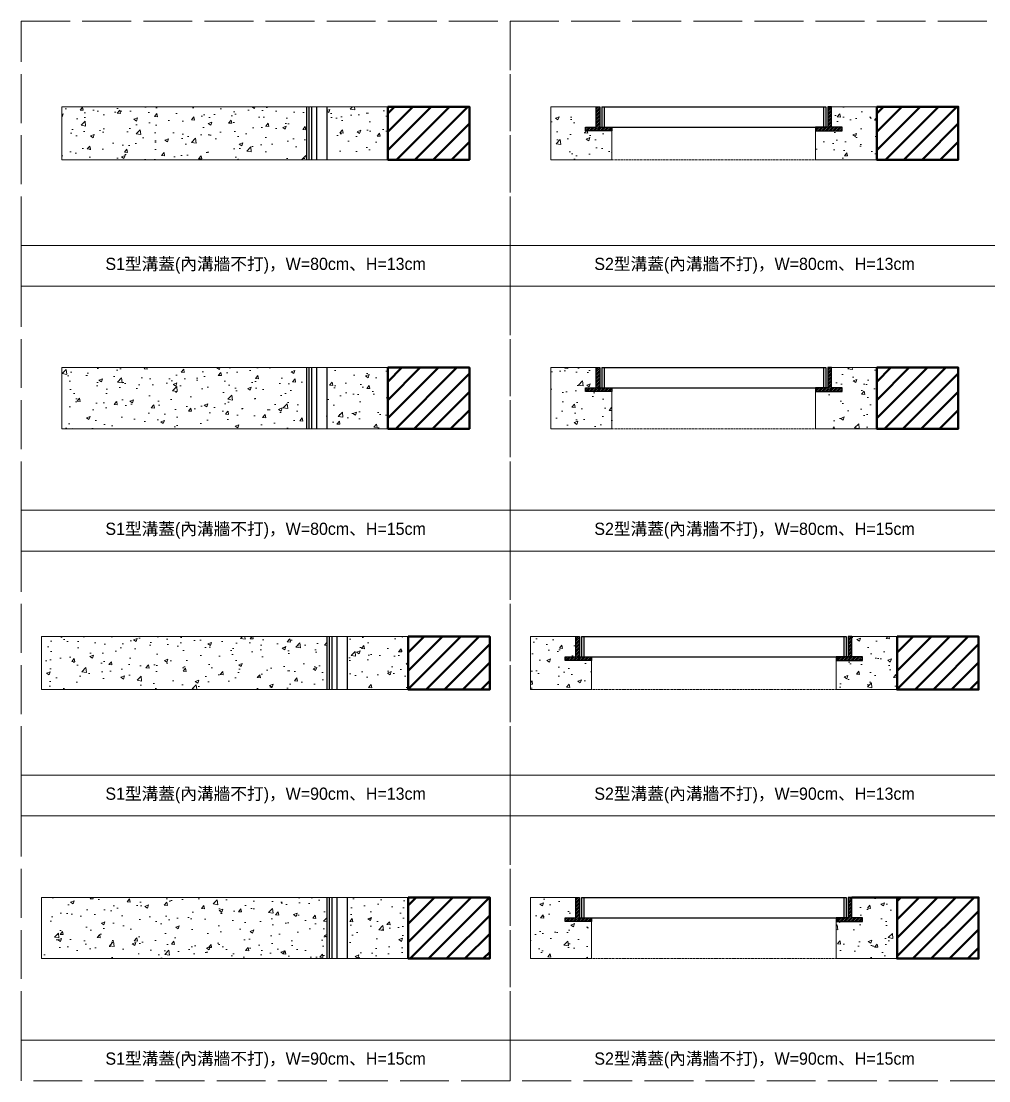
# Model space of a CAD drawing. Extents: x -8520 to 1950, y -2159 to 466.
# Drawn here: x 304.7 to 542.2, y -1047 to -787 of the extents above; entities that cross this region are included whole.
import ezdxf

# ---------------------------------------------------------------- set-up
doc = ezdxf.new("R2010")
doc.units = 0
doc.header["$MEASUREMENT"] = 0
doc.linetypes.add('ACAD_ISO02W100', pattern=[15, 12, -3])
doc.linetypes.add('HIDDEN', pattern=[0.375, 0.25, -0.125])
for name, color, linetype, lineweight in [('一、3.基本-變更', 1, 'Continuous', 50), ('二、1.繪圖-既有設施', 8, 'Continuous', 20), ('二、6.繪圖-其他施作項目', 35, 'Continuous', 30)]:
    doc.layers.add(name, color=color, linetype=linetype, lineweight=lineweight)
doc.layers.add('一、4.基本-隱藏', color=9, linetype='ACAD_ISO02W100', lineweight=20, plot=False)
doc.layers.add('三、3.文字-註解文字', color=2, linetype='Continuous')
doc.styles.add('註解文字', font='MS PGothic.ttf', dxfattribs={"height": 3})

msp = doc.modelspace()

# ---------------------------------------------------------------- hatches: boundary and pattern name
at = {"layer": '一、3.基本-變更'}
h = msp.add_hatch(dxfattribs=at)
h.set_pattern_fill('ANSI31', color=256)
h.set_pattern_definition([(45, (1440.7594, -1335.1685), (-2.245064, 2.245064), [])])
h.paths.add_polyline_path([(394.723, -821), (414.723, -821), (414.723, -808), (394.723, -808)])
h = msp.add_hatch(dxfattribs=at)
h.set_pattern_fill('ANSI31', color=256)
h.set_pattern_definition([(45, (1560.7594, -1335.1685), (-2.245064, 2.245064), [])])
h.paths.add_polyline_path([(514.723, -821), (534.723, -821), (534.723, -808), (514.723, -808)])
h = msp.add_hatch(dxfattribs=at)
h.set_pattern_fill('ANSI31', color=256)
h.set_pattern_definition([(45, (1668.3286, -1299.1292), (-2.245064, 2.245064), [])])
h.paths.add_polyline_path([(394.723, -887), (414.723, -887), (414.723, -872), (394.723, -872)])
h = msp.add_hatch(dxfattribs=at)
h.set_pattern_fill('ANSI31', color=256)
h.set_pattern_definition([(45, (1788.3286, -1299.1292), (-2.245064, 2.245064), [])])
h.paths.add_polyline_path([(514.723, -887), (534.723, -887), (534.723, -872), (514.723, -872)])
h = msp.add_hatch(dxfattribs=at)
h.set_pattern_fill('ANSI31', color=256)
h.set_pattern_definition([(45, (1210.7012, -1172.6553), (-2.245064, 2.245064), [])])
h.paths.add_polyline_path([(399.723, -938), (399.723, -951), (419.723, -951), (419.723, -938)])
h = msp.add_hatch(dxfattribs=at)
h.set_pattern_fill('ANSI31', color=256)
h.set_pattern_definition([(45, (1330.7012, -1172.6553), (-2.245064, 2.245064), [])])
h.paths.add_polyline_path([(519.723, -938), (519.723, -951), (539.723, -951), (539.723, -938)])
h = msp.add_hatch(dxfattribs=at)
h.set_pattern_fill('ANSI31', color=256)
h.set_pattern_definition([(45, (1297.1653, -1238.0457), (-2.245064, 2.245064), [])])
h.paths.add_polyline_path([(399.723, -1017), (419.723, -1017), (419.723, -1002), (399.723, -1002)])
h = msp.add_hatch(dxfattribs=at)
h.set_pattern_fill('ANSI31', color=256)
h.set_pattern_definition([(45, (1417.1653, -1196.5736), (-2.245064, 2.245064), [])])
h.paths.add_polyline_path([(519.723, -1002), (519.723, -1017), (539.723, -1017), (539.723, -1002)])
at = {"layer": '二、1.繪圖-既有設施'}
h = msp.add_hatch(dxfattribs=at)
h.set_pattern_fill('AR-CONC', color=256, scale=0.05)
h.set_pattern_definition([(50, (1440.7594, -1301.679), (9.109233, -0.796954), [0.9525, -10.4775]), (355, (1440.759, -1301.679), (-1.76217, 9.55284), [0.762, -8.38203]), (100.45144, (1441.5185, -1301.745), (7.34706, 8.75589), [0.8095, -8.90451]), (46.1842, (1440.759, -1299.139), (13.55395, -2.10212), [1.42875, -15.71625]), (96.6356, (1441.889, -1299.314), (11.8702, 12.3713), [1.21425, -13.35678]), (351.1842, (1440.76, -1299.139), (11.8702, 12.3713), [1.143, -12.57299]), (21, (1442.0294, -1299.774), (7.58072, -5.11326), [0.9525, -10.4775]), (326, (1442.029, -1299.774), (3.0901, 9.2094), [0.762, -8.382]), (71.45144, (1442.661, -1300.2), (10.67082, 4.09614), [0.8095, -8.9045]), (37.5, (1440.7594, -1301.679), (0.15443, 4.227752), [0, -8.2804, 0, -8.509, 0, -8.41375]), (7.5, (1440.7594, -1301.679), (3.340983, 5.009029), [0, -4.8514, 0, -8.0899, 0, -3.20675]), (327.5, (1437.9273, -1301.679), (6.77953, -0.286437), [0, -3.175, 0, -9.906, 0, -13.1445]), (317.5, (1436.6573, -1301.679), (7.40646, 1.271325), [0, -4.1275, 0, -6.5786, 0, -9.3345])])
h.paths.add_polyline_path([(314.723, -808), (314.723, -821), (374.723, -821), (374.723, -808)])
h.paths.add_polyline_path([(394.723, -821), (394.723, -808), (379.723, -808), (379.723, -821)])
h = msp.add_hatch(dxfattribs=at)
h.set_pattern_fill('AR-CONC', color=256, scale=0.05)
h.set_pattern_definition([(50, (1560.7594, -1335.1685), (9.109233, -0.796954), [0.9525, -10.4775]), (355, (1560.759, -1335.169), (-1.76217, 9.55284), [0.762, -8.38203]), (100.45144, (1561.5185, -1335.235), (7.34706, 8.75589), [0.8095, -8.90451]), (46.1842, (1560.759, -1332.629), (13.55395, -2.10212), [1.42875, -15.71625]), (96.6356, (1561.889, -1332.804), (11.8702, 12.3713), [1.21425, -13.35678]), (351.1842, (1560.76, -1332.629), (11.8702, 12.3713), [1.143, -12.57299]), (21, (1562.0294, -1333.2635), (7.58072, -5.11326), [0.9525, -10.4775]), (326, (1562.029, -1333.264), (3.0901, 9.2094), [0.762, -8.382]), (71.45144, (1562.661, -1333.69), (10.67082, 4.09614), [0.8095, -8.9045]), (37.5, (1560.7594, -1335.1685), (0.15443, 4.227752), [0, -8.2804, 0, -8.509, 0, -8.41375]), (7.5, (1560.7594, -1335.1685), (3.340983, 5.009029), [0, -4.8514, 0, -8.0899, 0, -3.20675]), (327.5, (1557.9273, -1335.1685), (6.77953, -0.286437), [0, -3.175, 0, -9.906, 0, -13.1445]), (317.5, (1556.6573, -1335.1685), (7.40646, 1.271325), [0, -4.1275, 0, -6.5786, 0, -9.3345])])
h.paths.add_polyline_path([(434.723, -821), (449.723, -821), (449.723, -813.9), (443.223, -813.9), (443.223, -813), (445.823, -813), (445.823, -808), (434.723, -808)])
h.paths.add_polyline_path([(514.723, -808), (503.623, -808), (503.623, -813), (506.223, -813), (506.223, -813.9), (499.723, -813.9), (499.723, -821), (514.723, -821)])
h = msp.add_hatch(dxfattribs=at)
h.set_pattern_fill('AR-CONC', color=256, scale=0.05)
h.set_pattern_definition([(50, (1668.3286, -1299.129), (9.109233, -0.796954), [0.9525, -10.4775]), (355, (1668.329, -1299.129), (-1.76217, 9.55284), [0.762, -8.38203]), (100.45144, (1669.088, -1299.196), (7.34706, 8.75589), [0.8095, -8.90451]), (46.1842, (1668.329, -1296.589), (13.55395, -2.10212), [1.42875, -15.71625]), (96.6356, (1669.458, -1296.764), (11.87021, 12.37131), [1.21425, -13.35678]), (351.1842, (1668.329, -1296.589), (11.8702, 12.3713), [1.143, -12.57299]), (21, (1669.5986, -1297.224), (7.58072, -5.11326), [0.9525, -10.4775]), (326, (1669.599, -1297.224), (3.0901, 9.2094), [0.762, -8.382]), (71.45144, (1670.23, -1297.65), (10.67082, 4.09614), [0.8095, -8.904497]), (37.5, (1668.3286, -1299.1292), (0.15443, 4.227752), [0, -8.2804, 0, -8.509, 0, -8.41375]), (7.5, (1668.3286, -1299.129), (3.340983, 5.009029), [0, -4.8514, 0, -8.0899, 0, -3.20675]), (327.5, (1665.4965, -1299.1292), (6.77953, -0.286437), [0, -3.175, 0, -9.906, 0, -13.1445]), (317.5, (1664.2265, -1299.129), (7.40646, 1.271325), [0, -4.1275, 0, -6.5786, 0, -9.3345])])
h.paths.add_polyline_path([(374.723, -887), (374.723, -872), (314.723, -872), (314.723, -887)])
h.paths.add_polyline_path([(379.723, -887), (394.723, -887), (394.723, -872), (379.723, -872)])
h = msp.add_hatch(dxfattribs=at)
h.set_pattern_fill('AR-CONC', color=256, scale=0.05)
h.set_pattern_definition([(50, (1788.3286, -1244.05), (9.109233, -0.796954), [0.9525, -10.4775]), (355, (1788.329, -1244.05), (-1.76217, 9.55284), [0.762, -8.38203]), (100.45144, (1789.088, -1244.116), (7.34706, 8.75589), [0.8095, -8.90451]), (46.1842, (1788.329, -1241.51), (13.55395, -2.10212), [1.42875, -15.71625]), (96.6356, (1789.458, -1241.685), (11.87021, 12.37131), [1.21425, -13.35678]), (351.1842, (1788.329, -1241.51), (11.8702, 12.3713), [1.143, -12.57299]), (21, (1789.5986, -1242.145), (7.58072, -5.11326), [0.9525, -10.4775]), (326, (1789.599, -1242.145), (3.0901, 9.2094), [0.762, -8.382]), (71.45144, (1790.23, -1242.571), (10.67082, 4.09614), [0.8095, -8.904497]), (37.5, (1788.3286, -1244.05), (0.15443, 4.227752), [0, -8.2804, 0, -8.509, 0, -8.41375]), (7.5, (1788.3286, -1244.05), (3.340983, 5.009029), [0, -4.8514, 0, -8.0899, 0, -3.20675]), (327.5, (1785.4965, -1244.05), (6.77953, -0.286437), [0, -3.175, 0, -9.906, 0, -13.1445]), (317.5, (1784.2265, -1244.05), (7.40646, 1.271325), [0, -4.1275, 0, -6.5786, 0, -9.3345])])
h.paths.add_polyline_path([(443.223, -877), (445.823, -877), (445.823, -872), (434.723, -872), (434.723, -887), (449.723, -887), (449.723, -877.9), (443.223, -877.9)])
h.paths.add_polyline_path([(514.723, -872), (503.623, -872), (503.623, -877), (506.223, -877), (506.223, -877.9), (499.723, -877.9), (499.723, -887), (514.723, -887)])
h = msp.add_hatch(dxfattribs=at)
h.set_pattern_fill('AR-CONC', color=256, scale=0.05)
h.set_pattern_definition([(50, (1210.701, -1172.655), (9.109233, -0.796954), [0.9525, -10.4775]), (355, (1210.701, -1172.655), (-1.76217, 9.55284), [0.762, -8.38203]), (100.4514, (1211.46, -1172.722), (7.34706, 8.75589), [0.8095, -8.90451]), (46.1842, (1210.701, -1170.115), (13.55395, -2.10212), [1.42875, -15.71625]), (96.6356, (1211.831, -1170.29), (11.8702, 12.3713), [1.21425, -13.35678]), (351.1842, (1210.701, -1170.115), (11.8702, 12.3713), [1.143, -12.57299]), (21, (1211.971, -1170.75), (7.58072, -5.11326), [0.9525, -10.4775]), (326, (1211.971, -1170.75), (3.0901, 9.2094), [0.762, -8.382]), (71.4514, (1212.603, -1171.176), (10.67082, 4.09614), [0.8095, -8.9045]), (37.5, (1210.7012, -1172.6553), (0.15443, 4.227752), [0, -8.2804, 0, -8.509, 0, -8.41375]), (7.5, (1210.7012, -1172.6553), (3.340983, 5.009029), [0, -4.8514, 0, -8.0899, 0, -3.20675]), (327.5, (1207.869, -1172.6553), (6.77953, -0.286437), [0, -3.175, 0, -9.906, 0, -13.1445]), (317.5, (1206.599, -1172.655), (7.40646, 1.271325), [0, -4.1275, 0, -6.5786, 0, -9.3345])])
h.paths.add_polyline_path([(309.723, -938), (309.723, -951), (379.723, -951), (379.723, -938)])
h.paths.add_polyline_path([(384.723, -938), (384.723, -951), (399.723, -951), (399.723, -938)])
h = msp.add_hatch(dxfattribs=at)
h.set_pattern_fill('AR-CONC', color=256, scale=0.05)
h.set_pattern_definition([(50, (1330.701, -1122.461), (9.109233, -0.796954), [0.9525, -10.4775]), (355, (1330.701, -1122.461), (-1.76217, 9.55284), [0.762, -8.38203]), (100.4514, (1331.46, -1122.527), (7.34706, 8.75589), [0.8095, -8.90451]), (46.1842, (1330.701, -1119.921), (13.55395, -2.10212), [1.42875, -15.71625]), (96.6356, (1331.831, -1120.096), (11.8702, 12.3713), [1.21425, -13.35678]), (351.1842, (1330.701, -1119.921), (11.8702, 12.3713), [1.143, -12.57299]), (21, (1331.971, -1120.556), (7.58072, -5.11326), [0.9525, -10.4775]), (326, (1331.971, -1120.556), (3.0901, 9.2094), [0.762, -8.382]), (71.4514, (1332.603, -1120.982), (10.67082, 4.09614), [0.8095, -8.9045]), (37.5, (1330.7012, -1122.4608), (0.15443, 4.227752), [0, -8.2804, 0, -8.509, 0, -8.41375]), (7.5, (1330.7012, -1122.4608), (3.340983, 5.009029), [0, -4.8514, 0, -8.0899, 0, -3.20675]), (327.5, (1327.869, -1122.4608), (6.77953, -0.286437), [0, -3.175, 0, -9.906, 0, -13.1445]), (317.5, (1326.599, -1122.461), (7.40646, 1.271325), [0, -4.1275, 0, -6.5786, 0, -9.3345])])
h.paths.add_polyline_path([(438.223, -943), (440.823, -943), (440.823, -938), (429.723, -938), (429.723, -951), (444.723, -951), (444.723, -943.9), (438.223, -943.9)])
h.paths.add_polyline_path([(511.223, -943.9), (504.723, -943.9), (504.723, -951), (519.723, -951), (519.723, -938), (508.623, -938), (508.623, -943), (511.223, -943)])
h = msp.add_hatch(dxfattribs=at)
h.set_pattern_fill('AR-CONC', color=256, scale=0.05)
h.set_pattern_definition([(50, (1297.165, -1238.046), (9.109233, -0.796954), [0.9525, -10.4775]), (355, (1297.165, -1238.046), (-1.76217, 9.55284), [0.762, -8.38203]), (100.4514, (1297.924, -1238.112), (7.34706, 8.75589), [0.8095, -8.90451]), (46.1842, (1297.165, -1235.506), (13.55395, -2.10212), [1.42875, -15.71625]), (96.6356, (1298.295, -1235.681), (11.8702, 12.3713), [1.21425, -13.35678]), (351.1842, (1297.165, -1235.506), (11.8702, 12.3713), [1.143, -12.57299]), (21, (1298.435, -1236.141), (7.58072, -5.11326), [0.9525, -10.4775]), (326, (1298.435, -1236.141), (3.0901, 9.2094), [0.762, -8.382]), (71.4514, (1299.067, -1236.567), (10.67082, 4.09614), [0.8095, -8.9045]), (37.5, (1297.1653, -1238.0457), (0.15443, 4.227752), [0, -8.2804, 0, -8.509, 0, -8.41375]), (7.5, (1297.1653, -1238.0457), (3.340983, 5.009029), [0, -4.8514, 0, -8.0899, 0, -3.20675]), (327.5, (1294.3332, -1238.0457), (6.77953, -0.286437), [0, -3.175, 0, -9.906, 0, -13.1445]), (317.5, (1293.063, -1238.046), (7.40646, 1.271325), [0, -4.1275, 0, -6.5786, 0, -9.3345])])
h.paths.add_polyline_path([(379.723, -1017), (379.723, -1002), (309.723, -1002), (309.723, -1017)])
h.paths.add_polyline_path([(399.723, -1002), (384.723, -1002), (384.723, -1017), (399.723, -1017)])
h = msp.add_hatch(dxfattribs=at)
h.set_pattern_fill('AR-CONC', color=256, scale=0.05)
h.set_pattern_definition([(50, (1417.165, -1196.5736), (9.109233, -0.796954), [0.9525, -10.4775]), (355, (1417.165, -1196.574), (-1.76217, 9.55284), [0.762, -8.38203]), (100.4514, (1417.924, -1196.64), (7.34706, 8.75589), [0.8095, -8.90451]), (46.1842, (1417.165, -1194.034), (13.55395, -2.10212), [1.42875, -15.71625]), (96.6356, (1418.295, -1194.209), (11.8702, 12.3713), [1.21425, -13.35678]), (351.1842, (1417.165, -1194.034), (11.8702, 12.3713), [1.143, -12.57299]), (21, (1418.435, -1194.6686), (7.58072, -5.11326), [0.9525, -10.4775]), (326, (1418.435, -1194.669), (3.0901, 9.2094), [0.762, -8.382]), (71.4514, (1419.067, -1195.095), (10.67082, 4.09614), [0.8095, -8.9045]), (37.5, (1417.1653, -1196.5736), (0.15443, 4.227752), [0, -8.2804, 0, -8.509, 0, -8.41375]), (7.5, (1417.1653, -1196.5736), (3.340983, 5.009029), [0, -4.8514, 0, -8.0899, 0, -3.20675]), (327.5, (1414.3332, -1196.5736), (6.77953, -0.286437), [0, -3.175, 0, -9.906, 0, -13.1445]), (317.5, (1413.063, -1196.5736), (7.40646, 1.271325), [0, -4.1275, 0, -6.5786, 0, -9.3345])])
h.paths.add_polyline_path([(438.223, -1007), (440.823, -1007), (440.823, -1002), (429.723, -1002), (429.723, -1017), (444.723, -1017), (444.723, -1007.9), (438.223, -1007.9)])
h.paths.add_polyline_path([(519.723, -1002), (508.623, -1002), (508.623, -1007), (511.223, -1007), (511.223, -1007.9), (504.723, -1007.9), (504.723, -1017), (519.723, -1017)])
at = {"layer": '二、6.繪圖-其他施作項目'}
h = msp.add_hatch(dxfattribs=at)
h.set_pattern_fill('ANSI31', color=256, scale=0.1)
h.set_pattern_definition([(45, (1674.55755, -1828.52732), (-0.2245064, 0.2245064), [])])
h.paths.add_polyline_path([(446.723, -808), (445.823, -808), (445.823, -813), (443.223, -813), (443.223, -813.9), (449.723, -813.9), (449.723, -813), (446.723, -813)])
h.paths.add_polyline_path([(502.723, -813), (499.723, -813), (499.723, -813.9), (506.223, -813.9), (506.223, -813), (503.623, -813), (503.623, -808), (502.723, -808)])
h = msp.add_hatch(dxfattribs=at)
h.set_pattern_fill('ANSI31', color=256, scale=0.1)
h.set_pattern_definition([(45, (1674.55755, -1892.52732), (-0.2245064, 0.2245064), [])])
h.paths.add_polyline_path([(446.723, -872), (445.823, -872), (445.823, -877), (443.223, -877), (443.223, -877.9), (449.723, -877.9), (449.723, -877), (446.723, -877)])
h.paths.add_polyline_path([(502.723, -877), (499.723, -877), (499.723, -877.9), (506.223, -877.9), (506.223, -877), (503.623, -877), (503.623, -872), (502.723, -872)])
h = msp.add_hatch(dxfattribs=at)
h.set_pattern_fill('ANSI31', color=256, scale=0.1)
h.set_pattern_definition([(45, (1669.55755, -1933.46255), (-0.2245064, 0.2245064), [])])
h.paths.add_polyline_path([(441.723, -938), (440.823, -938), (440.823, -943), (438.223, -943), (438.223, -943.9), (444.723, -943.9), (444.723, -943), (441.723, -943)])
h.paths.add_polyline_path([(507.723, -943), (504.723, -943), (504.723, -943.9), (511.223, -943.9), (511.223, -943), (508.623, -943), (508.623, -938), (507.723, -938)])
h = msp.add_hatch(dxfattribs=at)
h.set_pattern_fill('ANSI31', color=256, scale=0.1)
h.set_pattern_definition([(45, (1669.55755, -1997.46255), (-0.2245064, 0.2245064), [])])
h.paths.add_polyline_path([(441.723, -1002), (440.823, -1002), (440.823, -1007), (438.223, -1007), (438.223, -1007.9), (444.723, -1007.9), (444.723, -1007), (441.723, -1007)])
h.paths.add_polyline_path([(507.723, -1007), (504.723, -1007), (504.723, -1007.9), (511.223, -1007.9), (511.223, -1007), (508.623, -1007), (508.623, -1002), (507.723, -1002)])

# ---------------------------------------------------------------- linework, layer by layer
at = {"layer": '一、3.基本-變更'}
for points in [[(394.723, -808), (414.723, -808), (414.723, -821), (394.723, -821)], [(514.723, -808), (534.723, -808), (534.723, -821), (514.723, -821)], [(394.723, -872), (414.723, -872), (414.723, -887), (394.723, -887)], [(514.723, -872), (534.723, -872), (534.723, -887), (514.723, -887)], [(399.723, -938), (419.723, -938), (419.723, -951), (399.723, -951)], [(519.723, -938), (539.723, -938), (539.723, -951), (519.723, -951)], [(399.723, -1002), (419.723, -1002), (419.723, -1017), (399.723, -1017)], [(519.723, -1002), (539.723, -1002), (539.723, -1017), (519.723, -1017)]]:
    msp.add_lwpolyline(points, close=True, dxfattribs=at)
msp.add_lwpolyline([(508.623, -1002), (519.723, -1002)], dxfattribs=at)
at = {"layer": '一、4.基本-隱藏'}
for points in [[(304.723, -787), (424.723, -787), (424.723, -842), (304.723, -842)], [(424.723, -787), (544.723, -787), (544.723, -842), (424.723, -842)], [(304.723, -842), (424.723, -842), (424.723, -852), (304.723, -852)], [(424.723, -842), (544.723, -842), (544.723, -852), (424.723, -852)], [(304.723, -852), (424.723, -852), (424.723, -907), (304.723, -907)], [(424.723, -852), (544.723, -852), (544.723, -907), (424.723, -907)], [(304.723, -907), (424.723, -907), (424.723, -917), (304.723, -917)], [(424.723, -907), (544.723, -907), (544.723, -917), (424.723, -917)], [(304.723, -917), (424.723, -917), (424.723, -972), (304.723, -972)], [(424.723, -917), (544.723, -917), (544.723, -972), (424.723, -972)], [(304.723, -972), (424.723, -972), (424.723, -982), (304.723, -982)], [(424.723, -972), (544.723, -972), (544.723, -982), (424.723, -982)], [(304.723, -982), (424.723, -982), (424.723, -1037), (304.723, -1037)], [(424.723, -982), (544.723, -982), (544.723, -1037), (424.723, -1037)], [(304.723, -1037), (424.723, -1037), (424.723, -1047), (304.723, -1047)], [(424.723, -1037), (544.723, -1037), (544.723, -1047), (424.723, -1047)]]:
    msp.add_lwpolyline(points, close=True, dxfattribs=at)
at = {"layer": '二、1.繪圖-既有設施'}
for points in [[(314.723, -808), (394.723, -808)], [(314.723, -808), (314.723, -821)], [(394.723, -808), (394.723, -821)], [(434.723, -808), (445.823, -808)], [(434.723, -808), (434.723, -821)], [(503.623, -808), (514.723, -808)], [(514.723, -808), (514.723, -821)], [(449.723, -813), (449.723, -821)], [(499.723, -813), (499.723, -821)], [(314.723, -821), (394.723, -821)], [(434.723, -821), (449.723, -821)], [(499.723, -821), (514.723, -821)], [(314.723, -872), (394.723, -872)], [(314.723, -872), (314.723, -887)], [(394.723, -872), (394.723, -887)], [(434.723, -872), (445.823, -872)], [(434.723, -872), (434.723, -887)], [(503.623, -872), (514.723, -872)], [(514.723, -872), (514.723, -887)], [(449.723, -877), (449.723, -887)], [(499.723, -877), (499.723, -887)], [(314.723, -887), (394.723, -887)], [(434.723, -887), (449.723, -887)], [(499.723, -887), (514.723, -887)], [(309.723, -938), (399.723, -938)], [(309.723, -938), (309.723, -951)], [(399.723, -938), (399.723, -951)], [(429.723, -938), (440.823, -938)], [(429.723, -938), (429.723, -951)], [(508.623, -938), (519.723, -938)], [(519.723, -938), (519.723, -951)], [(444.723, -943), (444.723, -951)], [(504.723, -943), (504.723, -951)], [(309.723, -951), (399.723, -951)], [(429.723, -951), (444.723, -951)], [(504.723, -951), (519.723, -951)], [(309.723, -1002), (399.723, -1002)], [(309.723, -1002), (309.723, -1017)], [(399.723, -1002), (399.723, -1017)], [(429.723, -1002), (440.823, -1002)], [(429.723, -1002), (429.723, -1017)], [(519.723, -1002), (519.723, -1017)], [(444.723, -1007), (444.723, -1017)], [(504.723, -1007), (504.723, -1017)], [(309.723, -1017), (399.723, -1017)], [(429.723, -1017), (444.723, -1017)], [(504.723, -1017), (519.723, -1017)]]:
    msp.add_lwpolyline(points, dxfattribs=at)
at = {"layer": '二、1.繪圖-既有設施', "linetype": 'HIDDEN'}
for points in [[(449.723, -821), (499.723, -821)], [(449.723, -887), (499.723, -887)], [(444.723, -951), (504.723, -951)], [(444.723, -1017), (504.723, -1017)]]:
    msp.add_lwpolyline(points, dxfattribs=at)
at = {"layer": '二、6.繪圖-其他施作項目'}
for points in [[(374.723, -808), (374.723, -821)], [(375.348, -808), (375.348, -821)], [(375.973, -808), (375.973, -821)], [(377.223, -808), (377.223, -821)], [(379.723, -808), (379.723, -821)], [(447.223, -808), (447.223, -813)], [(447.223, -808), (502.223, -808)], [(447.823, -808), (447.823, -813)], [(501.623, -808), (501.623, -813)], [(502.223, -808), (502.223, -813)], [(447.223, -813), (502.223, -813)], [(374.723, -872), (374.723, -887)], [(375.348, -872), (375.348, -887)], [(375.973, -872), (375.973, -887)], [(377.223, -872), (377.223, -887)], [(379.723, -872), (379.723, -887)], [(447.223, -872), (447.223, -877)], [(447.223, -872), (502.223, -872)], [(447.823, -872), (447.823, -877)], [(501.623, -872), (501.623, -877)], [(502.223, -872), (502.223, -877)], [(447.223, -877), (502.223, -877)], [(379.723, -938), (379.723, -951)], [(380.348, -938), (380.348, -951)], [(380.973, -938), (380.973, -951)], [(382.223, -938), (382.223, -951)], [(384.723, -938), (384.723, -951)], [(442.223, -938), (442.223, -943)], [(442.223, -938), (507.223, -938)], [(442.823, -938), (442.823, -943)], [(506.623, -938), (506.623, -943)], [(507.223, -938), (507.223, -943)], [(442.223, -943), (507.223, -943)], [(379.723, -1002), (379.723, -1017)], [(380.348, -1002), (380.348, -1017)], [(380.973, -1002), (380.973, -1017)], [(382.223, -1002), (382.223, -1017)], [(384.723, -1002), (384.723, -1017)], [(442.223, -1002), (442.223, -1007)], [(442.223, -1002), (507.223, -1002)], [(442.823, -1002), (442.823, -1007)], [(506.623, -1002), (506.623, -1007)], [(507.223, -1002), (507.223, -1007)], [(442.223, -1007), (507.223, -1007)]]:
    msp.add_lwpolyline(points, dxfattribs=at)
for points in [[(443.223, -813), (445.823, -813), (445.823, -808), (446.723, -808), (446.723, -813), (449.723, -813), (449.723, -813.9), (443.223, -813.9)], [(503.623, -808), (502.723, -808), (502.723, -813), (499.723, -813), (499.723, -813.9), (506.223, -813.9), (506.223, -813), (503.623, -813)], [(443.223, -877), (445.823, -877), (445.823, -872), (446.723, -872), (446.723, -877), (449.723, -877), (449.723, -877.9), (443.223, -877.9)], [(503.623, -872), (502.723, -872), (502.723, -877), (499.723, -877), (499.723, -877.9), (506.223, -877.9), (506.223, -877), (503.623, -877)], [(438.223, -943), (440.823, -943), (440.823, -938), (441.723, -938), (441.723, -943), (444.723, -943), (444.723, -943.9), (438.223, -943.9)], [(508.623, -938), (507.723, -938), (507.723, -943), (504.723, -943), (504.723, -943.9), (511.223, -943.9), (511.223, -943), (508.623, -943)], [(438.223, -1007), (440.823, -1007), (440.823, -1002), (441.723, -1002), (441.723, -1007), (444.723, -1007), (444.723, -1007.9), (438.223, -1007.9)], [(508.623, -1002), (507.723, -1002), (507.723, -1007), (504.723, -1007), (504.723, -1007.9), (511.223, -1007.9), (511.223, -1007), (508.623, -1007)]]:
    msp.add_lwpolyline(points, close=True, dxfattribs=at)

# ---------------------------------------------------------------- texts
at = {"layer": '三、3.文字-註解文字', "char_height": 3, "attachment_point": 5, "style": '註解文字'}
for s, width, insert in [('{\\fMS PGothic|b0|i0|c128|p34;S1型溝蓋(\\fPMingLiU|b0|i0|c136|p18;內\\fMS PGothic|b0|i0|c128|p34;溝牆不打)，W=80cm、H=13cm}', 79.93018, (364.723, -847)), ('{\\fMS PGothic|b0|i0|c128|p34;S2型溝蓋(\\fPMingLiU|b0|i0|c136|p18;內\\fMS PGothic|b0|i0|c128|p34;溝牆不打)，W=80cm、H=13cm}', 78.59309, (484.723, -847)), ('{\\fMS PGothic|b0|i0|c128|p34;S1型溝蓋(\\fPMingLiU|b0|i0|c136|p18;內\\fMS PGothic|b0|i0|c128|p34;溝牆不打)，W=80cm、H=15cm}', 78.74671, (364.723, -912)), ('{\\fMS PGothic|b0|i0|c128|p34;S2型溝蓋(\\fPMingLiU|b0|i0|c136|p18;內\\fMS PGothic|b0|i0|c128|p34;溝牆不打)，W=80cm、H=15cm}', 77.96687, (484.723, -912)), ('{\\fMS PGothic|b0|i0|c128|p34;S1型溝蓋(\\fPMingLiU|b0|i0|c136|p18;內\\fMS PGothic|b0|i0|c128|p34;溝牆不打)，W=90cm、H=13cm}', 79.45307, (364.723, -977)), ('{\\fMS PGothic|b0|i0|c128|p34;S2型溝蓋(\\fPMingLiU|b0|i0|c136|p18;內\\fMS PGothic|b0|i0|c128|p34;溝牆不打)，W=90cm、H=13cm}', 80.04107, (484.723, -977)), ('{\\fMS PGothic|b0|i0|c128|p34;S1型溝蓋(\\fPMingLiU|b0|i0|c136|p18;內\\fMS PGothic|b0|i0|c128|p34;溝牆不打)，W=90cm、H=15cm}', 79.33588, (364.723, -1042)), ('{\\fMS PGothic|b0|i0|c128|p34;S2型溝蓋(\\fPMingLiU|b0|i0|c136|p18;內\\fMS PGothic|b0|i0|c128|p34;溝牆不打)，W=90cm、H=15cm}', 82.19888, (484.723, -1042))]:
    msp.add_mtext_dynamic_manual_height_columns(s, width=width, gutter_width=15, heights=[0], dxfattribs=dict(at, insert=insert))

doc.saveas('drawing.dxf')
